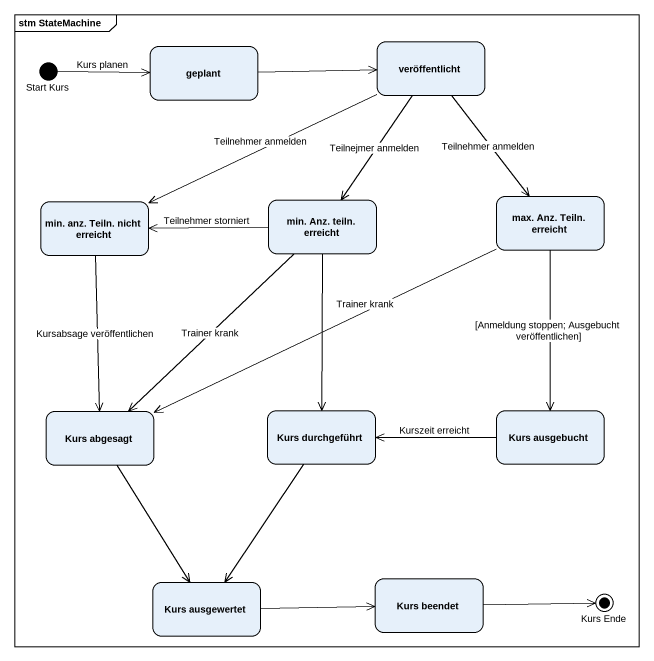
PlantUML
@startuml
mainframe stm StateMachine
hide empty description
state geplant
state veröffentlicht
state "Start Kurs" as Start_Kurs <<start>>
state "min. anz. Teiln. nicht erreicht" as min_anz_Teiln_nicht_erreicht
state "min. Anz. teiln. erreicht" as min_Anz_teiln_erreicht
state "max. Anz. Teiln. erreicht" as max_Anz_Teiln_erreicht
state "Kurs abgesagt" as Kurs_abgesagt
state "Kurs durchgeführt" as Kurs_durchgeführt
state "Kurs ausgebucht" as Kurs_ausgebucht
state "Kurs ausgewertet" as Kurs_ausgewertet
state "Kurs beendet" as Kurs_beendet
state "Kurs Ende" as Kurs_Ende <<end>>
geplant -right-> veröffentlicht
veröffentlicht -left-> min_anz_Teiln_nicht_erreicht : Teilnehmer anmelden
veröffentlicht --> min_Anz_teiln_erreicht : Teilnejmer anmelden
veröffentlicht --> max_Anz_Teiln_erreicht : Teilnehmer anmelden
Start_Kurs -right-> geplant : Kurs planen
min_anz_Teiln_nicht_erreicht --> Kurs_abgesagt : Kursabsage veröffentlichen
min_Anz_teiln_erreicht -left-> min_anz_Teiln_nicht_erreicht : Teilnehmer storniert
min_Anz_teiln_erreicht --> Kurs_abgesagt : Trainer krank
min_Anz_teiln_erreicht --> Kurs_durchgeführt
max_Anz_Teiln_erreicht -left-> Kurs_abgesagt : Trainer krank
max_Anz_Teiln_erreicht --> Kurs_ausgebucht : [Anmeldung stoppen; Ausgebucht veröffentlichen]
Kurs_abgesagt --> Kurs_ausgewertet
Kurs_durchgeführt --> Kurs_ausgewertet
Kurs_ausgebucht -left-> Kurs_durchgeführt : Kurszeit erreicht
Kurs_ausgewertet -right-> Kurs_beendet
Kurs_beendet -right-> Kurs_Ende
@enduml
